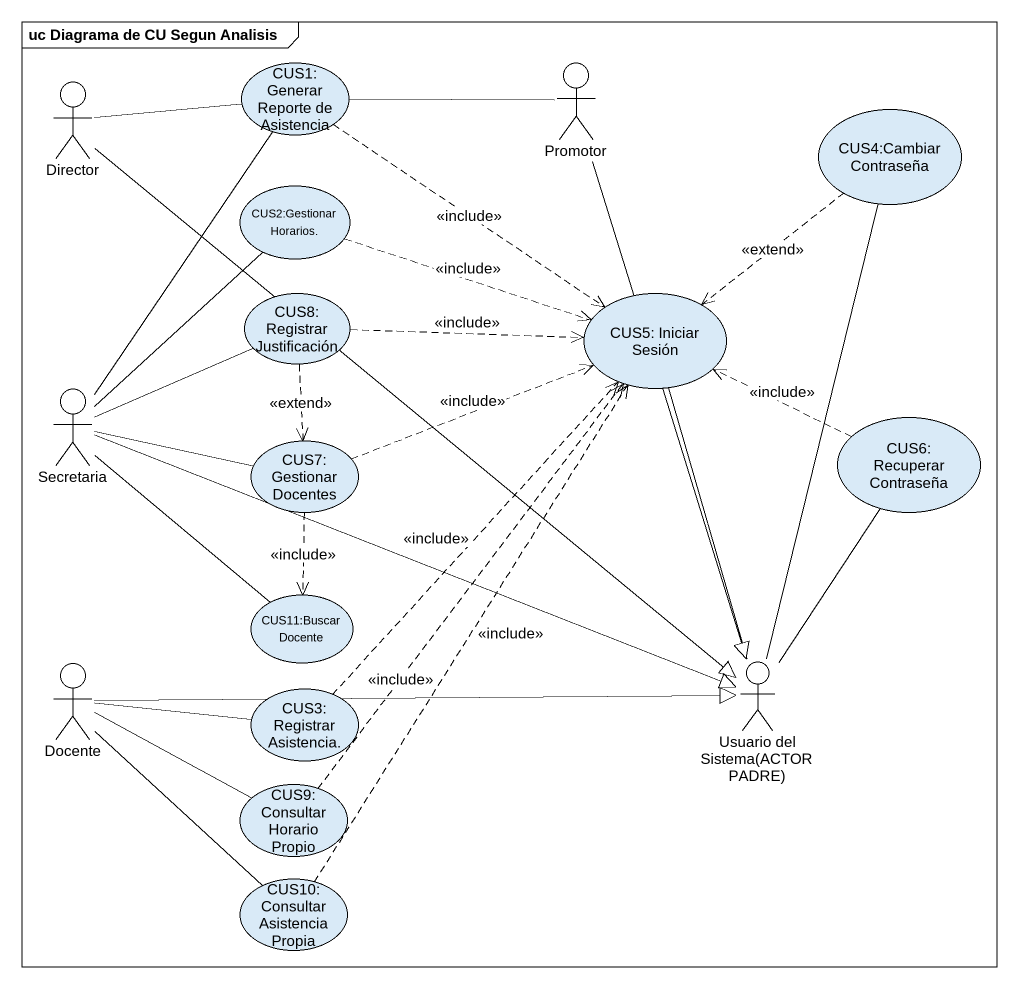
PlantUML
@startuml
mainframe uc Diagrama de CU Segun Analisis
actor Director
usecase "CUS1: Generar Reporte de Asistencia" as CUS1_Generar_Reporte_de
actor Promotor
usecase "CUS4:Cambiar Contraseña" as CUS4_Cambiar_Contraseña
usecase "CUS2:Gestionar Horarios." as CUS2_Gestionar_Horarios
usecase "CUS8: Registrar Justificación" as CUS8_Registrar_Justificación
usecase "CUS5: Iniciar Sesión" as CUS5_Iniciar_Sesión
actor Secretaria
usecase "CUS7: Gestionar Docentes" as CUS7_Gestionar_Docentes
usecase "CUS6: Recuperar Contraseña" as CUS6_Recuperar_Contraseña
usecase "CUS11:Buscar Docente" as CUS11_Buscar_Docente
actor Docente
usecase "CUS3: Registrar Asistencia." as CUS3_Registrar_Asistencia
actor "Usuario del Sistema(ACTOR PADRE)" as Usuario_del_Sistema_ACTOR
usecase "CUS9: Consultar Horario Propio" as CUS9_Consultar_Horario
usecase "CUS10: Consultar Asistencia Propia" as CUS10_Consultar_Asistencia
Director -right- CUS1_Generar_Reporte_de
Director --|> Usuario_del_Sistema_ACTOR
CUS1_Generar_Reporte_de ..> CUS5_Iniciar_Sesión : <<include>>
Promotor -left- CUS1_Generar_Reporte_de
Promotor --|> Usuario_del_Sistema_ACTOR
CUS4_Cambiar_Contraseña ..> CUS5_Iniciar_Sesión : <<extend>>
CUS2_Gestionar_Horarios .right.> CUS5_Iniciar_Sesión : <<include>>
CUS8_Registrar_Justificación .right.> CUS5_Iniciar_Sesión : <<include>>
CUS8_Registrar_Justificación ..> CUS7_Gestionar_Docentes : <<extend>>
Secretaria -up- CUS1_Generar_Reporte_de
Secretaria -up- CUS2_Gestionar_Horarios
Secretaria -right- CUS8_Registrar_Justificación
Secretaria -right- CUS7_Gestionar_Docentes
Secretaria -- CUS11_Buscar_Docente
Secretaria -right-|> Usuario_del_Sistema_ACTOR
CUS7_Gestionar_Docentes .right.> CUS5_Iniciar_Sesión : <<include>>
CUS7_Gestionar_Docentes ..> CUS11_Buscar_Docente : <<include>>
CUS6_Recuperar_Contraseña .left.> CUS5_Iniciar_Sesión : <<include>>
Docente -right- CUS3_Registrar_Asistencia
Docente -right-|> Usuario_del_Sistema_ACTOR
Docente -right- CUS9_Consultar_Horario
Docente -- CUS10_Consultar_Asistencia
CUS3_Registrar_Asistencia .up.> CUS5_Iniciar_Sesión : <<include>>
Usuario_del_Sistema_ACTOR -up- CUS4_Cambiar_Contraseña
Usuario_del_Sistema_ACTOR -up- CUS5_Iniciar_Sesión
Usuario_del_Sistema_ACTOR -up- CUS6_Recuperar_Contraseña
CUS9_Consultar_Horario .up.> CUS5_Iniciar_Sesión : <<include>>
CUS10_Consultar_Asistencia .up.> CUS5_Iniciar_Sesión : <<include>>
@enduml
